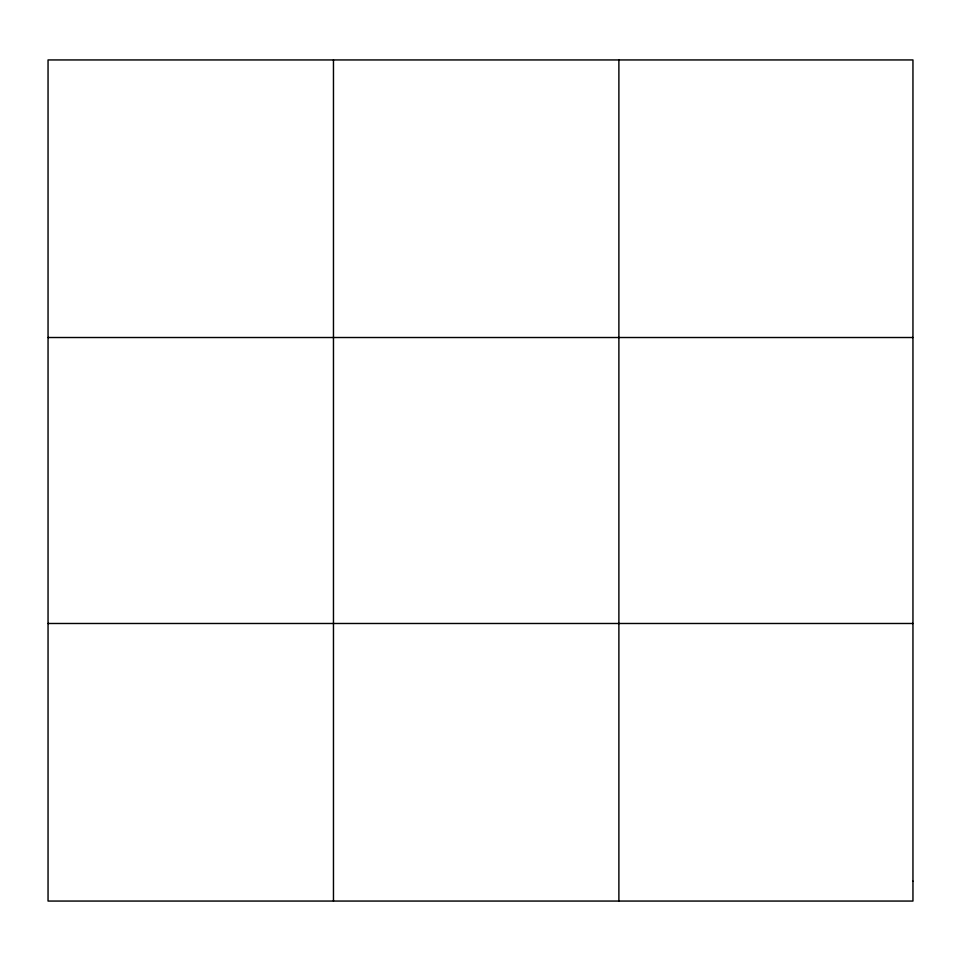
<?xml version="1.0" encoding="UTF-8"?>
<svg xmlns="http://www.w3.org/2000/svg" width="961" height="961" viewBox="0 0 961 961"><rect width="100%" height="100%" fill="white"/><g stroke="black" fill="none" stroke-linecap="round" stroke-linejoin="round"><path stroke-width="1.44" d="M333.467 901.058L333.467 59.942M618.884 901.058L618.884 59.942M48.05 337.515L912.95 337.515M48.05 623.485L912.95 623.485M912.95 881.225L912.95 901.058L48.05 901.058L48.05 59.942L912.95 59.942L912.95 881.225"/></g></svg>
